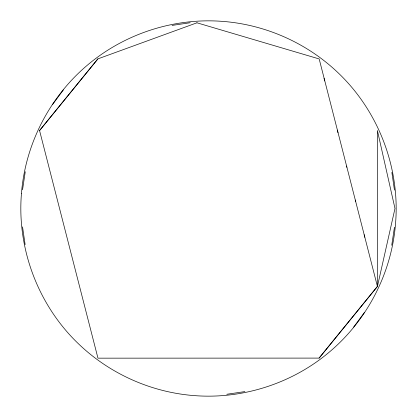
<?xml version="1.0" encoding="UTF-8"?>
<svg xmlns="http://www.w3.org/2000/svg" width="417" height="417" viewBox="0 0 417 417"><rect width="100%" height="100%" fill="white"/><g stroke="black" fill="none" stroke-linecap="round" stroke-linejoin="round"><path stroke-width="0.63" d="M22.544 189.771L25.26 171.736M391.74 245.264L394.456 227.229M52.532 104.599L63.363 89.9M353.637 327.1L364.468 312.401M196.944 22.805L97.87 58.886L39.558 130.537L97.959 358.161L319.114 358.099L377.427 286.448L394.982 208.484L377.401 130.516L377.427 286.448L319.177 58.943L196.928 22.794M39.573 130.552L97.886 58.901M319.099 358.083L377.411 286.437M172.08 25.416L190.204 22.732M226.796 394.268L244.92 391.584M324.072 78.401L324.718 80.924M337.327 130.094L337.973 132.616M346.543 166.029L346.866 167.285M355.268 200.066L355.592 201.328M364.161 234.74L364.807 237.263M391.876 172.419L394.461 190.126M22.539 226.874L25.124 244.581M21.444 193.587C16.81 249.1 38.515 305.88 78.912 344.218C110.526 374.456 152.893 393.022 196.553 395.769C244.242 398.902 292.755 382.947 329.274 352.12C367.273 320.23 391.725 272.895 395.556 223.413C400.19 167.9 378.485 111.12 338.088 72.782C306.474 42.544 264.107 23.977 220.447 21.231C172.758 18.098 124.245 34.053 87.726 64.88C49.727 96.77 25.275 144.105 21.444 193.587"/></g></svg>
